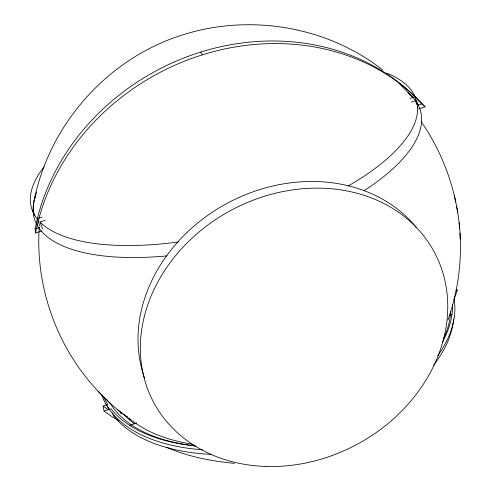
<?xml version="1.0" encoding="UTF-8"?>
<svg xmlns="http://www.w3.org/2000/svg" width="491" height="491" viewBox="0 0 491 491"><rect width="100%" height="100%" fill="white"/><g stroke="black" fill="none" stroke-linecap="round" stroke-linejoin="round"><path stroke-width="0.74" d="M39.231 227.75C35.119 289.297 58.638 352.127 102.404 395.623M41.833 230.979L35.579 233.004L35.107 228.947L37.255 219.09L39.845 225.891M34.143 200.739C49.37 123.585 108.732 57.306 184.113 34.45C251.018 13.601 327.712 26.649 382.882 70.133M447.933 320.022C457.802 292.28 461.945 262.458 459.92 233.078M129.649 425.372L136.848 422.892M449.253 315.418L451.972 314.479M103.644 396.931A181.578 98.936 -15.5 0 0 107.848 404.461L103.092 406.088L104.037 411.102L110.941 408.739A181.578 98.936 -15.5 0 0 194.878 445.853M455.844 290.801L457.287 290.31L456.299 289.168M120.498 413.404L121.872 412.931M35.107 228.947L39.703 227.462M417.362 105.258L421.56 103.902L425.096 106.817L418.676 108.898M44.288 166.627A199.831 76.891 -15.5 0 0 37.408 219.109L37.359 218.673L42.122 217.132M410.077 98.384L414.877 96.837L415.257 97.15A199.831 76.891 -15.5 0 0 386.497 73.03M42.68 229.101L39.974 221.975L44.939 220.367M411.366 101.981L416.393 100.354L417.706 107.664M234.422 463.344C211.155 461.178 187.838 456.605 166.357 447.166M108.088 409.617L103.092 406.088M97.985 391.241L109.824 402.97L117.687 409.838L125.954 416.215M130.655 419.86L117.687 409.838M105.491 398.667L109.824 402.97M398.305 82.641L412.311 96.752M421.56 103.902L415.159 97.12L416.411 104.092M200.555 52.12L202.464 54.814M421.118 121.578C445.018 155.942 458.778 197.173 460.337 239M112.543 412.956L113.611 415.76A180.891 99.655 -15.5 0 0 211.48 454.371M454.457 195.897L455.654 201.991M456.544 206.281L457.716 212.265M459.134 222.638L459.57 228.708M193.129 444.416A182.695 99.826 -15.2 0 1 129.372 418.541M127.507 416.927A182.695 99.826 -15.2 0 1 126.604 416.104M144.6 378.119A156.967 131.705 -28.2 0 1 225.332 204.317A156.967 131.705 -28.2 0 1 416.534 227.732M416.393 100.354A199.831 76.891 -15.5 0 1 348.119 186.021M178.294 241.983A199.831 76.891 -15.5 0 1 39.974 221.975M453.61 319.15A180.891 99.655 -15.5 0 1 433.455 365.378M109.192 409.359A180.891 99.655 -15.5 0 1 107.056 405.468M452.493 304.457A181.578 98.936 -15.5 0 1 442.373 342.184M37.359 218.673A222.81 195.037 -28.2 0 1 198.315 52.832A222.81 195.037 -28.2 0 1 414.877 96.837M457.287 290.31A224.547 196.118 -28.2 0 1 454.058 298.737M118.89 420.891A224.547 196.118 -28.2 0 1 104.037 411.102M35.579 233.004A224.547 196.118 -28.2 0 1 199.997 55.6A224.547 196.118 -28.2 0 1 425.096 106.817M134.534 423.88A172.095 94.708 -15.5 0 1 124.278 414.674M34.425 215.365A198.996 78.026 -15.5 0 1 36.684 192.055M408.058 92.75A200.432 78.91 -15.5 0 1 364.23 190.563M167.05 255.885A200.432 78.91 -15.5 0 1 35.874 195.117M454.107 299.166A182.824 99.98 -15.5 0 1 437.733 355.779M202.574 449.805A182.824 99.98 -15.5 0 1 101.889 395.537M450.701 311.184A178.767 97.715 -15.5 0 1 443.379 338.962M195.799 445.994A178.767 97.715 -15.5 0 1 109.929 402.835M265.686 466.45A159.182 132.908 -28.2 0 0 439.052 262.065A159.182 132.908 -28.2 0 0 177.392 253.485A159.182 132.908 -28.2 0 0 265.686 466.45"/></g></svg>
